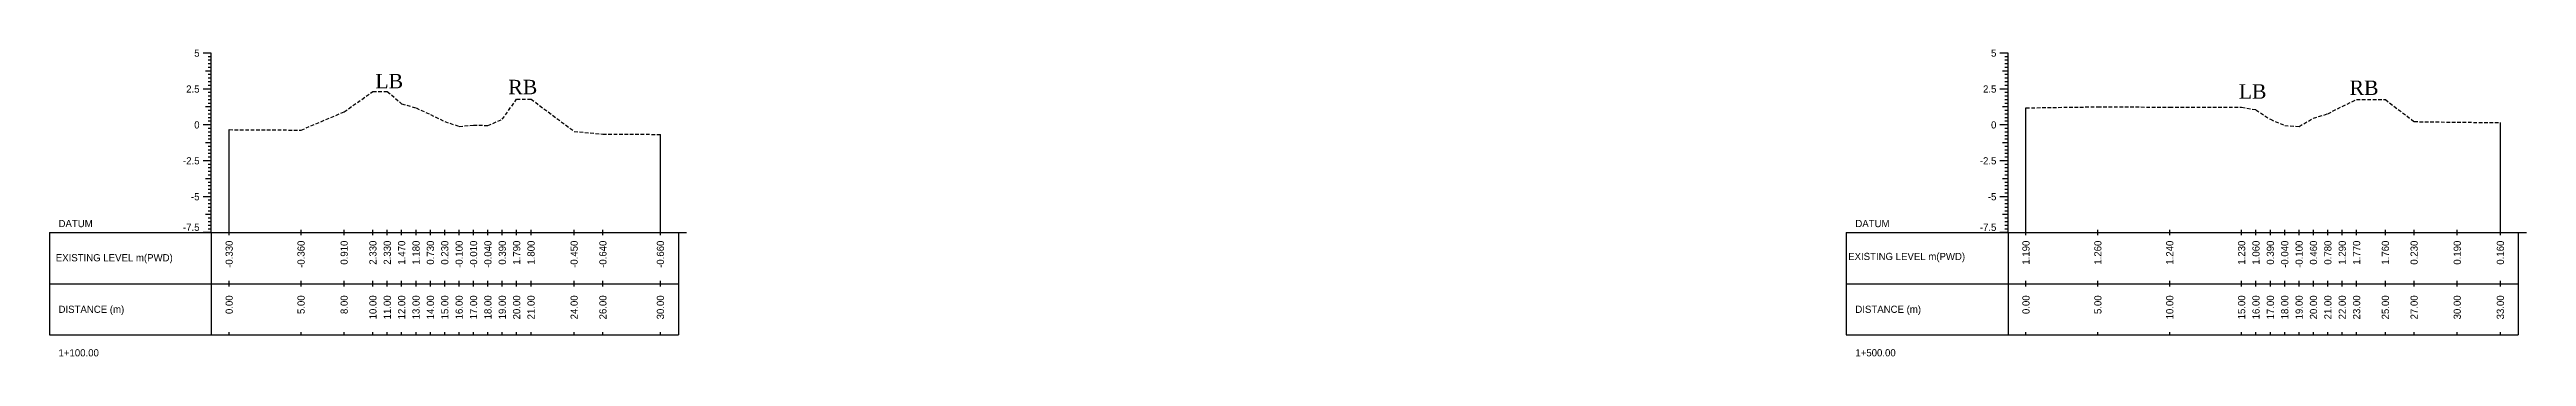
# Model space of a CAD drawing. Header units: inches. Extents: x 933 to 2044, y -1635 to -1096.
# Drawn here: x 1486 to 1658.3, y -1492.7 to -1471.3 of the extents above; entities that cross this region are included whole.
import ezdxf
from ezdxf.enums import TextEntityAlignment as Align

# ---------------------------------------------------------------- set-up
doc = ezdxf.new("R2010")
doc.units = ezdxf.units.IN
doc.header["$MEASUREMENT"] = 0
doc.linetypes.add('HIDDEN', pattern=[0.375, 0.25, -0.125])
doc.layers.add('CS_Drawing', color=7, linetype='Continuous')
doc.layers.add('GL', color=3, linetype='HIDDEN')
doc.styles.add('romans', font='romans.shx')

msp = doc.modelspace()

# ---------------------------------------------------------------- linework, layer by layer
at = {"layer": 'CS_Drawing'}
for p, q in [((1497.25, -1471.59), (1496.69, -1471.59)), ((1497.25, -1471.59), (1496.86, -1471.59)), ((1497.25, -1472.84), (1496.86, -1472.84)), ((1497.25, -1471.59), (1497.03, -1471.59)), ((1497.25, -1471.84), (1497.03, -1471.84)), ((1497.25, -1472.09), (1497.03, -1472.09)), ((1497.25, -1472.34), (1497.03, -1472.34)), ((1497.25, -1472.59), (1497.03, -1472.59)), ((1497.25, -1472.84), (1497.03, -1472.84)), ((1497.25, -1473.09), (1497.03, -1473.09)), ((1497.25, -1484.09), (1497.25, -1471.59)), ((1622.25, -1471.59), (1621.69, -1471.59)), ((1622.25, -1471.59), (1621.86, -1471.59)), ((1622.25, -1472.84), (1621.86, -1472.84)), ((1622.25, -1471.59), (1622.03, -1471.59)), ((1622.25, -1471.84), (1622.03, -1471.84)), ((1622.25, -1472.09), (1622.03, -1472.09)), ((1622.25, -1472.34), (1622.03, -1472.34)), ((1622.25, -1472.59), (1622.03, -1472.59)), ((1622.25, -1472.84), (1622.03, -1472.84)), ((1622.25, -1473.09), (1622.03, -1473.09)), ((1622.25, -1484.09), (1622.25, -1471.59)), ((1497.25, -1474.09), (1496.69, -1474.09)), ((1497.25, -1474.09), (1496.86, -1474.09)), ((1497.25, -1473.34), (1497.03, -1473.34)), ((1497.25, -1473.59), (1497.03, -1473.59)), ((1497.25, -1473.84), (1497.03, -1473.84)), ((1497.25, -1474.09), (1497.03, -1474.09)), ((1497.25, -1474.34), (1497.03, -1474.34)), ((1497.25, -1474.59), (1497.03, -1474.59)), ((1497.25, -1474.84), (1497.03, -1474.84)), ((1622.25, -1474.09), (1621.69, -1474.09)), ((1622.25, -1474.09), (1621.86, -1474.09)), ((1622.25, -1473.34), (1622.03, -1473.34)), ((1622.25, -1473.59), (1622.03, -1473.59)), ((1622.25, -1473.84), (1622.03, -1473.84)), ((1622.25, -1474.09), (1622.03, -1474.09)), ((1622.25, -1474.34), (1622.03, -1474.34)), ((1622.25, -1474.59), (1622.03, -1474.59)), ((1622.25, -1474.84), (1622.03, -1474.84)), ((1497.25, -1476.59), (1496.69, -1476.59)), ((1497.25, -1475.34), (1496.86, -1475.34)), ((1497.25, -1476.59), (1496.86, -1476.59)), ((1497.25, -1475.09), (1497.03, -1475.09)), ((1497.25, -1475.34), (1497.03, -1475.34)), ((1497.25, -1475.59), (1497.03, -1475.59)), ((1497.25, -1475.84), (1497.03, -1475.84)), ((1497.25, -1476.09), (1497.03, -1476.09)), ((1497.25, -1476.34), (1497.03, -1476.34)), ((1497.25, -1476.59), (1497.03, -1476.59)), ((1622.25, -1476.59), (1621.69, -1476.59)), ((1622.25, -1475.34), (1621.86, -1475.34)), ((1622.25, -1476.59), (1621.86, -1476.59)), ((1622.25, -1475.09), (1622.03, -1475.09)), ((1622.25, -1475.34), (1622.03, -1475.34)), ((1622.25, -1475.59), (1622.03, -1475.59)), ((1622.25, -1475.84), (1622.03, -1475.84)), ((1622.25, -1476.09), (1622.03, -1476.09)), ((1622.25, -1476.34), (1622.03, -1476.34)), ((1622.25, -1476.59), (1622.03, -1476.59)), ((1623.5, -1484.09), (1623.5, -1475.4)), ((1656.5, -1484.09), (1656.5, -1476.43)), ((1497.25, -1477.84), (1496.86, -1477.84)), ((1497.25, -1476.84), (1497.03, -1476.84)), ((1497.25, -1477.09), (1497.03, -1477.09)), ((1497.25, -1477.34), (1497.03, -1477.34)), ((1497.25, -1477.59), (1497.03, -1477.59)), ((1497.25, -1477.84), (1497.03, -1477.84)), ((1497.25, -1478.09), (1497.03, -1478.09)), ((1497.25, -1478.34), (1497.03, -1478.34)), ((1498.5, -1484.09), (1498.5, -1476.92)), ((1528.5, -1484.09), (1528.5, -1477.25)), ((1622.25, -1477.84), (1621.86, -1477.84)), ((1622.25, -1476.84), (1622.03, -1476.84)), ((1622.25, -1477.09), (1622.03, -1477.09)), ((1622.25, -1477.34), (1622.03, -1477.34)), ((1622.25, -1477.59), (1622.03, -1477.59)), ((1622.25, -1477.84), (1622.03, -1477.84)), ((1622.25, -1478.09), (1622.03, -1478.09)), ((1622.25, -1478.34), (1622.03, -1478.34)), ((1497.25, -1479.09), (1496.69, -1479.09)), ((1497.25, -1479.09), (1496.86, -1479.09)), ((1497.25, -1478.59), (1497.03, -1478.59)), ((1497.25, -1478.84), (1497.03, -1478.84)), ((1497.25, -1479.09), (1497.03, -1479.09)), ((1497.25, -1479.34), (1497.03, -1479.34)), ((1497.25, -1479.59), (1497.03, -1479.59)), ((1497.25, -1479.84), (1497.03, -1479.84)), ((1497.25, -1480.09), (1497.03, -1480.09)), ((1622.25, -1479.09), (1621.69, -1479.09)), ((1622.25, -1479.09), (1621.86, -1479.09)), ((1622.25, -1478.59), (1622.03, -1478.59)), ((1622.25, -1478.84), (1622.03, -1478.84)), ((1622.25, -1479.09), (1622.03, -1479.09)), ((1622.25, -1479.34), (1622.03, -1479.34)), ((1622.25, -1479.59), (1622.03, -1479.59)), ((1622.25, -1479.84), (1622.03, -1479.84)), ((1622.25, -1480.09), (1622.03, -1480.09)), ((1497.25, -1481.59), (1496.69, -1481.59)), ((1497.25, -1480.34), (1496.86, -1480.34)), ((1497.25, -1481.59), (1496.86, -1481.59)), ((1497.25, -1480.34), (1497.03, -1480.34)), ((1497.25, -1480.59), (1497.03, -1480.59)), ((1497.25, -1480.84), (1497.03, -1480.84)), ((1497.25, -1481.09), (1497.03, -1481.09)), ((1497.25, -1481.34), (1497.03, -1481.34)), ((1497.25, -1481.59), (1497.03, -1481.59)), ((1497.25, -1481.84), (1497.03, -1481.84)), ((1622.25, -1481.59), (1621.69, -1481.59)), ((1622.25, -1480.34), (1621.86, -1480.34)), ((1622.25, -1481.59), (1621.86, -1481.59)), ((1622.25, -1480.34), (1622.03, -1480.34)), ((1622.25, -1480.59), (1622.03, -1480.59)), ((1622.25, -1480.84), (1622.03, -1480.84)), ((1622.25, -1481.09), (1622.03, -1481.09)), ((1622.25, -1481.34), (1622.03, -1481.34)), ((1622.25, -1481.59), (1622.03, -1481.59)), ((1622.25, -1481.84), (1622.03, -1481.84)), ((1497.25, -1482.84), (1496.86, -1482.84)), ((1497.25, -1482.09), (1497.03, -1482.09)), ((1497.25, -1482.34), (1497.03, -1482.34)), ((1497.25, -1482.59), (1497.03, -1482.59)), ((1497.25, -1482.84), (1497.03, -1482.84)), ((1497.25, -1483.09), (1497.03, -1483.09)), ((1497.25, -1483.34), (1497.03, -1483.34)), ((1497.25, -1483.59), (1497.03, -1483.59)), ((1622.25, -1482.84), (1621.86, -1482.84)), ((1622.25, -1482.09), (1622.03, -1482.09)), ((1622.25, -1482.34), (1622.03, -1482.34)), ((1622.25, -1482.59), (1622.03, -1482.59)), ((1622.25, -1482.84), (1622.03, -1482.84)), ((1622.25, -1483.09), (1622.03, -1483.09)), ((1622.25, -1483.34), (1622.03, -1483.34)), ((1622.25, -1483.59), (1622.03, -1483.59)), ((1486, -1484.09), (1497.25, -1484.09)), ((1486, -1484.09), (1486, -1491.21)), ((1497.25, -1484.09), (1496.69, -1484.09)), ((1497.25, -1484.09), (1496.86, -1484.09)), ((1497.25, -1483.84), (1497.03, -1483.84)), ((1497.25, -1484.09), (1497.03, -1484.09)), ((1497.25, -1484.09), (1529.75, -1484.09)), ((1497.25, -1484.09), (1497.25, -1491.21)), ((1498.5, -1484.27), (1498.5, -1483.9)), ((1503.5, -1484.27), (1503.5, -1483.9)), ((1506.5, -1484.27), (1506.5, -1483.9)), ((1508.5, -1484.27), (1508.5, -1483.9)), ((1509.5, -1484.27), (1509.5, -1483.9)), ((1510.5, -1484.27), (1510.5, -1483.9)), ((1511.5, -1484.27), (1511.5, -1483.9)), ((1512.5, -1484.27), (1512.5, -1483.9)), ((1513.5, -1484.27), (1513.5, -1483.9)), ((1514.5, -1484.27), (1514.5, -1483.9)), ((1515.5, -1484.27), (1515.5, -1483.9)), ((1516.5, -1484.27), (1516.5, -1483.9)), ((1517.5, -1484.27), (1517.5, -1483.9)), ((1518.5, -1484.27), (1518.5, -1483.9)), ((1519.5, -1484.27), (1519.5, -1483.9)), ((1522.5, -1484.27), (1522.5, -1483.9)), ((1524.5, -1484.27), (1524.5, -1483.9)), ((1528.5, -1484.27), (1528.5, -1483.9)), ((1529.75, -1484.09), (1530.32, -1484.09)), ((1529.75, -1484.09), (1530.15, -1484.09)), ((1529.75, -1484.09), (1529.98, -1484.09)), ((1529.75, -1484.09), (1529.75, -1491.21)), ((1611, -1484.09), (1622.25, -1484.09)), ((1611, -1484.09), (1611, -1491.21)), ((1622.25, -1484.09), (1621.69, -1484.09)), ((1622.25, -1484.09), (1621.86, -1484.09)), ((1622.25, -1483.84), (1622.03, -1483.84)), ((1622.25, -1484.09), (1622.03, -1484.09)), ((1622.25, -1484.09), (1657.75, -1484.09)), ((1622.25, -1484.09), (1622.25, -1491.21)), ((1623.5, -1484.27), (1623.5, -1483.9)), ((1628.5, -1484.27), (1628.5, -1483.9)), ((1633.5, -1484.27), (1633.5, -1483.9)), ((1638.5, -1484.27), (1638.5, -1483.9)), ((1639.5, -1484.27), (1639.5, -1483.9)), ((1640.5, -1484.27), (1640.5, -1483.9)), ((1641.5, -1484.27), (1641.5, -1483.9)), ((1642.5, -1484.27), (1642.5, -1483.9)), ((1643.5, -1484.27), (1643.5, -1483.9)), ((1644.5, -1484.27), (1644.5, -1483.9)), ((1645.5, -1484.27), (1645.5, -1483.9)), ((1646.5, -1484.27), (1646.5, -1483.9)), ((1648.5, -1484.27), (1648.5, -1483.9)), ((1650.5, -1484.27), (1650.5, -1483.9)), ((1653.5, -1484.27), (1653.5, -1483.9)), ((1656.5, -1484.27), (1656.5, -1483.9)), ((1657.75, -1484.09), (1658.32, -1484.09)), ((1657.75, -1484.09), (1658.15, -1484.09)), ((1657.75, -1484.09), (1657.98, -1484.09)), ((1657.75, -1484.09), (1657.75, -1491.21)), ((1486, -1487.65), (1497.25, -1487.65)), ((1497.25, -1487.65), (1529.75, -1487.65)), ((1497.25, -1487.65), (1529.75, -1487.65)), ((1498.5, -1487.84), (1498.5, -1487.46)), ((1503.5, -1487.84), (1503.5, -1487.46)), ((1506.5, -1487.84), (1506.5, -1487.46)), ((1508.5, -1487.84), (1508.5, -1487.46)), ((1509.5, -1487.84), (1509.5, -1487.46)), ((1510.5, -1487.84), (1510.5, -1487.46)), ((1511.5, -1487.84), (1511.5, -1487.46)), ((1512.5, -1487.84), (1512.5, -1487.46)), ((1513.5, -1487.84), (1513.5, -1487.46)), ((1514.5, -1487.84), (1514.5, -1487.46)), ((1515.5, -1487.84), (1515.5, -1487.46)), ((1516.5, -1487.84), (1516.5, -1487.46)), ((1517.5, -1487.84), (1517.5, -1487.46)), ((1518.5, -1487.84), (1518.5, -1487.46)), ((1519.5, -1487.84), (1519.5, -1487.46)), ((1522.5, -1487.84), (1522.5, -1487.46)), ((1524.5, -1487.84), (1524.5, -1487.46)), ((1528.5, -1487.84), (1528.5, -1487.46)), ((1611, -1487.65), (1622.25, -1487.65)), ((1622.25, -1487.65), (1657.75, -1487.65)), ((1622.25, -1487.65), (1657.75, -1487.65)), ((1623.5, -1487.84), (1623.5, -1487.46)), ((1628.5, -1487.84), (1628.5, -1487.46)), ((1633.5, -1487.84), (1633.5, -1487.46)), ((1638.5, -1487.84), (1638.5, -1487.46)), ((1639.5, -1487.84), (1639.5, -1487.46)), ((1640.5, -1487.84), (1640.5, -1487.46)), ((1641.5, -1487.84), (1641.5, -1487.46)), ((1642.5, -1487.84), (1642.5, -1487.46)), ((1643.5, -1487.84), (1643.5, -1487.46)), ((1644.5, -1487.84), (1644.5, -1487.46)), ((1645.5, -1487.84), (1645.5, -1487.46)), ((1646.5, -1487.84), (1646.5, -1487.46)), ((1648.5, -1487.84), (1648.5, -1487.46)), ((1650.5, -1487.84), (1650.5, -1487.46)), ((1653.5, -1487.84), (1653.5, -1487.46)), ((1656.5, -1487.84), (1656.5, -1487.46)), ((1486, -1491.21), (1497.25, -1491.21)), ((1497.25, -1491.21), (1529.75, -1491.21)), ((1498.5, -1491.21), (1498.5, -1491.02)), ((1503.5, -1491.21), (1503.5, -1491.02)), ((1506.5, -1491.21), (1506.5, -1491.02)), ((1508.5, -1491.21), (1508.5, -1491.02)), ((1509.5, -1491.21), (1509.5, -1491.02)), ((1510.5, -1491.21), (1510.5, -1491.02)), ((1511.5, -1491.21), (1511.5, -1491.02)), ((1512.5, -1491.21), (1512.5, -1491.02)), ((1513.5, -1491.21), (1513.5, -1491.02)), ((1514.5, -1491.21), (1514.5, -1491.02)), ((1515.5, -1491.21), (1515.5, -1491.02)), ((1516.5, -1491.21), (1516.5, -1491.02)), ((1517.5, -1491.21), (1517.5, -1491.02)), ((1518.5, -1491.21), (1518.5, -1491.02)), ((1519.5, -1491.21), (1519.5, -1491.02)), ((1522.5, -1491.21), (1522.5, -1491.02)), ((1524.5, -1491.21), (1524.5, -1491.02)), ((1528.5, -1491.21), (1528.5, -1491.02)), ((1611, -1491.21), (1622.25, -1491.21)), ((1622.25, -1491.21), (1657.75, -1491.21)), ((1623.5, -1491.21), (1623.5, -1491.02)), ((1628.5, -1491.21), (1628.5, -1491.02)), ((1633.5, -1491.21), (1633.5, -1491.02)), ((1638.5, -1491.21), (1638.5, -1491.02)), ((1639.5, -1491.21), (1639.5, -1491.02)), ((1640.5, -1491.21), (1640.5, -1491.02)), ((1641.5, -1491.21), (1641.5, -1491.02)), ((1642.5, -1491.21), (1642.5, -1491.02)), ((1643.5, -1491.21), (1643.5, -1491.02)), ((1644.5, -1491.21), (1644.5, -1491.02)), ((1645.5, -1491.21), (1645.5, -1491.02)), ((1646.5, -1491.21), (1646.5, -1491.02)), ((1648.5, -1491.21), (1648.5, -1491.02)), ((1650.5, -1491.21), (1650.5, -1491.02)), ((1653.5, -1491.21), (1653.5, -1491.02)), ((1656.5, -1491.21), (1656.5, -1491.02))]:
    msp.add_line(p, q, dxfattribs=at)
at = {"layer": 'GL'}
for points in [[(1498.5, -1476.92), (1503.5, -1476.95), (1506.5, -1475.68), (1508.5, -1474.26), (1509.5, -1474.26), (1510.5, -1475.12), (1511.5, -1475.41), (1512.5, -1475.86), (1513.5, -1476.36), (1514.5, -1476.69), (1515.5, -1476.6), (1516.5, -1476.63), (1517.5, -1476.2), (1518.5, -1474.8), (1519.5, -1474.79), (1522.5, -1477.04), (1524.5, -1477.23), (1528.5, -1477.25)], [(1623.5, -1475.4), (1628.5, -1475.33), (1633.5, -1475.35), (1638.5, -1475.36), (1639.5, -1475.53), (1640.5, -1476.2), (1641.5, -1476.63), (1642.5, -1476.69), (1643.5, -1476.13), (1644.5, -1475.81), (1645.5, -1475.3), (1646.5, -1474.82), (1648.5, -1474.83), (1650.5, -1476.36), (1653.5, -1476.4), (1656.5, -1476.43)]]:
    msp.add_lwpolyline(points, dxfattribs=at)

# ---------------------------------------------------------------- texts
at = {"char_height": 1, "width": 154.2752, "attachment_point": 1, "style": 'romans'}
for s, insert in [('{\\fTimes New Roman|b0|i0|c0|p18;LB}', (1508.67, -1473.04)), ('{\\fTimes New Roman|b0|i0|c0|p18;RB}', (1517.92, -1473.45)), ('{\\fTimes New Roman|b0|i0|c0|p18;LB}', (1638.3, -1473.76)), ('{\\fTimes New Roman|b0|i0|c0|p18;RB}', (1646.01, -1473.5))]:
    msp.add_mtext(s, dxfattribs=dict(at, insert=insert))
at = {"layer": 'CS_Drawing'}
for s, p in [('5', (1496.44, -1471.59)), ('5', (1621.44, -1471.59)), ('2.5', (1496.44, -1474.09)), ('2.5', (1621.44, -1474.09)), ('0', (1496.44, -1476.59)), ('0', (1621.44, -1476.59)), ('-2.5', (1496.44, -1479.09)), ('-2.5', (1621.44, -1479.09)), ('-5', (1496.44, -1481.59)), ('-5', (1621.44, -1481.59))]:
    msp.add_text(s, height=0.5, dxfattribs=at).set_placement(p, align=Align.MIDDLE_RIGHT)
for s, p in [('DATUM', (1486.63, -1483.46)), ('DATUM', (1611.63, -1483.46)), ('EXISTING LEVEL m(PWD)', (1486.44, -1485.84)), ('EXISTING LEVEL m(PWD)', (1611.13, -1485.75)), ('DISTANCE (m)', (1486.63, -1489.43)), ('DISTANCE (m)', (1611.63, -1489.43)), ('1+100.00', (1486.63, -1492.46)), ('1+500.00', (1611.63, -1492.46))]:
    msp.add_text(s, height=0.5, dxfattribs=at).set_placement(p, align=Align.MIDDLE_LEFT)
for p in [(1496.44, -1483.97), (1621.44, -1483.97)]:
    msp.add_text('-7.5', height=0.5, dxfattribs=at).set_placement(p, align=Align.RIGHT)
for s, p in [('-0.330', (1498.5, -1484.65)), ('-0.360', (1503.5, -1484.65)), ('0.910', (1506.5, -1484.65)), ('2.330', (1508.5, -1484.65)), ('2.330', (1509.5, -1484.65)), ('1.470', (1510.5, -1484.65)), ('1.180', (1511.5, -1484.65)), ('0.730', (1512.5, -1484.65)), ('0.230', (1513.5, -1484.65)), ('-0.100', (1514.5, -1484.65)), ('-0.010', (1515.5, -1484.65)), ('-0.040', (1516.5, -1484.65)), ('0.390', (1517.5, -1484.65)), ('1.790', (1518.5, -1484.65)), ('1.800', (1519.5, -1484.65)), ('-0.450', (1522.5, -1484.65)), ('-0.640', (1524.5, -1484.65)), ('-0.660', (1528.5, -1484.65)), ('1.190', (1623.5, -1484.65)), ('1.260', (1628.5, -1484.65)), ('1.240', (1633.5, -1484.65)), ('1.230', (1638.5, -1484.65)), ('1.060', (1639.5, -1484.65)), ('0.390', (1640.5, -1484.65)), ('-0.040', (1641.5, -1484.65)), ('-0.100', (1642.5, -1484.65)), ('0.460', (1643.5, -1484.65)), ('0.780', (1644.5, -1484.65)), ('1.290', (1645.5, -1484.65)), ('1.770', (1646.5, -1484.65)), ('1.760', (1648.5, -1484.65)), ('0.230', (1650.5, -1484.65)), ('0.190', (1653.5, -1484.65)), ('0.160', (1656.5, -1484.65)), ('0.00', (1498.5, -1488.46)), ('5.00', (1503.5, -1488.46)), ('8.00', (1506.5, -1488.46)), ('10.00', (1508.5, -1488.46)), ('11.00', (1509.5, -1488.46)), ('12.00', (1510.5, -1488.46)), ('13.00', (1511.5, -1488.46)), ('14.00', (1512.5, -1488.46)), ('15.00', (1513.5, -1488.46)), ('16.00', (1514.5, -1488.46)), ('17.00', (1515.5, -1488.46)), ('18.00', (1516.5, -1488.46)), ('19.00', (1517.5, -1488.46)), ('20.00', (1518.5, -1488.46)), ('21.00', (1519.5, -1488.46)), ('24.00', (1522.5, -1488.46)), ('26.00', (1524.5, -1488.46)), ('30.00', (1528.5, -1488.46)), ('0.00', (1623.5, -1488.46)), ('5.00', (1628.5, -1488.46)), ('10.00', (1633.5, -1488.46)), ('15.00', (1638.5, -1488.46)), ('16.00', (1639.5, -1488.46)), ('17.00', (1640.5, -1488.46)), ('18.00', (1641.5, -1488.46)), ('19.00', (1642.5, -1488.46)), ('20.00', (1643.5, -1488.46)), ('21.00', (1644.5, -1488.46)), ('22.00', (1645.5, -1488.46)), ('23.00', (1646.5, -1488.46)), ('25.00', (1648.5, -1488.46)), ('27.00', (1650.5, -1488.46)), ('30.00', (1653.5, -1488.46)), ('33.00', (1656.5, -1488.46))]:
    msp.add_text(s, height=0.5, rotation=90, dxfattribs=at).set_placement(p, align=Align.MIDDLE_RIGHT)

doc.saveas('drawing.dxf')
